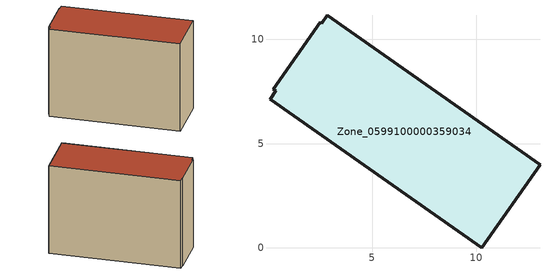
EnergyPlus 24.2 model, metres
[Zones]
Zone_0599100000359034
 floor ground (C_G): 2.58,10.76 2.85,11.15 13.04,3.98 10.24,0 0.12,7.13 0.38,7.52 0.27,7.6 2.52,10.8 z3.71
 wall outside (C_F): 2.52,10.8 0.27,7.6 0.38,7.52 0.12,7.13 10.24,0 13.04,3.98 2.85,11.15 2.58,10.76 2.52,10.8 z3.71:12.64
 roof outside (C_R): 2.85,11.15 2.58,10.76 2.52,10.8 0.27,7.6 0.38,7.52 0.12,7.13 10.24,0 13.04,3.98 z12.64
[BUILDING]
Pand.0599100000359034: North Axis=0; Terrain=City; Loads Convergence Tolerance Value=0.04; Temperature Convergence Tolerance Value=0.4; Solar Distribution=FullExterior; Maximum Number of Warmup Days=25; Minimum Number of Warmup Days=1
[Site:Location]
Rotterdam.The.Hague.AP_ZH_NLD Design_Conditions: Latitude=51.96; Longitude=4.45; Time Zone=1; Elevation=-4.5
[SITE:GROUNDTEMPERATURE:BUILDINGSURFACE]
18, 18, 18, 18, 18, 18, 18, 18, 18, 18, 18, 18
[MATERIAL] Thermal Absorptance=0.9; Solar Absorptance=0.7; Visible Absorptance=0.7
Name | Roughness | Thickness | Conductivity | Density | Specific Heat
G.TI.1992-2005 | MediumSmooth | 0.15 | 0.06 | 540 | 1210
F.TI.1992-2005 | Rough | 0.3 | 0.12 | 1920 | 840
R.TI.1992-2005 | MediumRough | 0.2 | 0.08 | 1500 | 1000
[CONSTRUCTION]
C_G: G.TI.1992-2005
C_F: F.TI.1992-2005
C_R: R.TI.1992-2005
[ZONE]
Zone_0599100000359034: Type=1; Multiplier=1; Ceiling Height=Autocalculate; Volume=Autocalculate; Floor Area=autocalculate; Part of Total Floor Area=Yes
[ZONEINFILTRATION:DESIGNFLOWRATE]
Infil_Zone_0599100000359034: Zone or ZoneList or Space or SpaceList=Zone_0599100000359034; Schedule=AlwaysOn; Design Flow Rate Calculation Method=Flow/Area; Flow Rate per Floor Area=0.0015; Constant Term Coefficient=1; Temperature Term Coefficient=0; Velocity Term Coefficient=0; Velocity Squared Term Coefficient=0
[HVACTEMPLATE:ZONE:IDEALLOADSAIRSYSTEM]
Zone_0599100000359034: Maximum Heating Supply Air Temperature=50; Minimum Cooling Supply Air Temperature=13; Maximum Heating Supply Air Humidity Ratio=0.0156; Minimum Cooling Supply Air Humidity Ratio=0.0077; Heating Limit=NoLimit; Cooling Limit=NoLimit; Dehumidification Control Type=ConstantSensibleHeatRatio; Cooling Sensible Heat Ratio=0.7; Dehumidification Setpoint=60; Humidification Control Type=None; Humidification Setpoint=30; Outdoor Air Method=None; Outdoor Air Flow Rate per Person=0.00944; Outdoor Air Flow Rate per Zone Floor Area=0; Outdoor Air Flow Rate per Zone=0; Demand Controlled Ventilation Type=None; Outdoor Air Economizer Type=NoEconomizer; Heat Recovery Type=None; Sensible Heat Recovery Effectiveness=0.7; Latent Heat Recovery Effectiveness=0.65
[ZONECONTROL:THERMOSTAT]
ThermostatControl_Zone_0599100000359034: Zone or ZoneList=Zone_0599100000359034; Control Type Schedule=DualSetpointControlType; Control 1=Thermostat_Zone_0599100000359034; Temperature Difference Between Cutout And Setpoint=0
[THERMOSTATSETPOINT:DUALSETPOINT]
Thermostat_Zone_0599100000359034: Heating Setpoint Temperature Schedule=HeatingSetpoint_Zone_0599100000359034; Cooling Setpoint Temperature Schedule=CoolingSetpoint_Zone_0599100000359034
[SCHEDULE:COMPACT]
HeatingSetpoint_Zone_0599100000359034: Through: 12/31, For: AllDays, Until: 24:00, 21
CoolingSetpoint_Zone_0599100000359034: Through: 12/31, For: AllDays, Until: 24:00, 24
DualSetpointControlType: Through: 12/31, For: AllDays, Until: 24:00, 4
AlwaysOn: Through: 12/31, For: AllDays, Until: 24:00, 1
